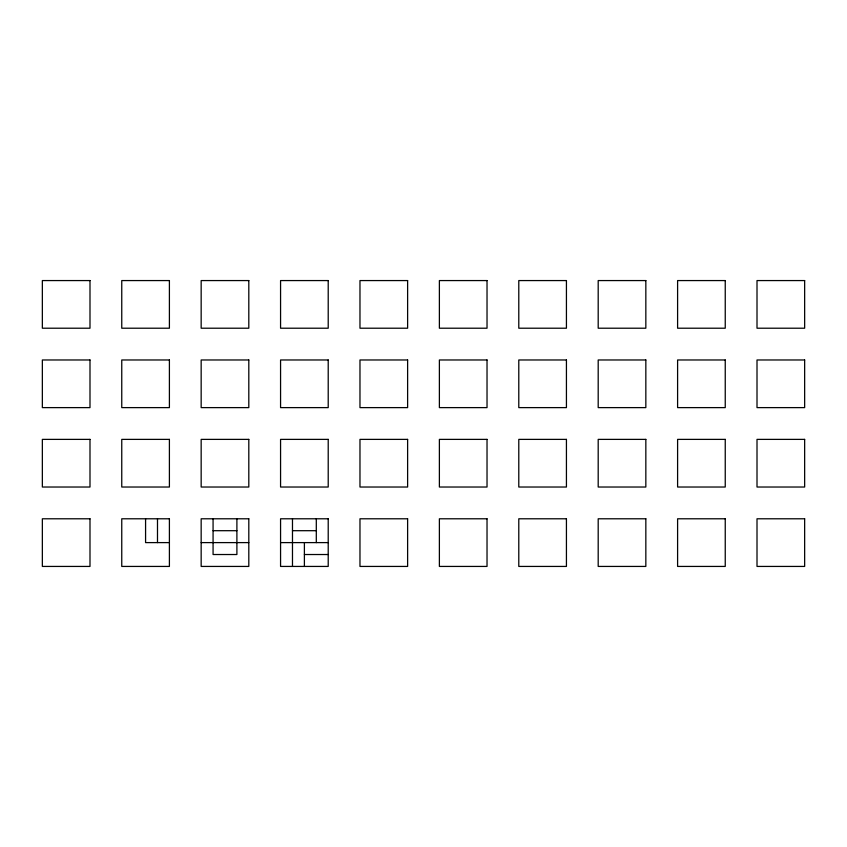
<?xml version="1.0" encoding="UTF-8"?>
<svg xmlns="http://www.w3.org/2000/svg" width="847" height="847" viewBox="0 0 847 847"><rect width="100%" height="100%" fill="white"/><g stroke="black" fill="none" stroke-linecap="round" stroke-linejoin="round"><path stroke-width="1.27" d="M213.073 530.698L236.895 530.698M292.48 530.698L316.302 530.698M169.4 542.609L145.578 542.609L145.578 518.788M201.163 542.609L248.806 542.609M280.569 542.609L328.213 542.609M304.391 554.52L328.213 554.52M316.302 518.788L316.302 542.609M304.391 542.609L304.391 566.431M292.48 518.788L292.48 566.431M236.895 518.788L236.895 554.52L213.073 554.52L213.073 518.788M157.489 518.788L157.489 542.609M89.994 280.569L42.35 280.569L42.35 328.213L89.994 328.213L89.994 280.569M169.4 280.569L121.756 280.569L121.756 328.213L169.4 328.213L169.4 280.569M248.806 280.569L201.163 280.569L201.163 328.213L248.806 328.213L248.806 280.569M328.213 280.569L280.569 280.569L280.569 328.213L328.213 328.213L328.213 280.569M407.619 280.569L359.975 280.569L359.975 328.213L407.619 328.213L407.619 280.569M487.025 280.569L439.381 280.569L439.381 328.213L487.025 328.213L487.025 280.569M566.431 280.569L518.788 280.569L518.788 328.213L566.431 328.213L566.431 280.569M645.838 280.569L598.194 280.569L598.194 328.213L645.838 328.213L645.838 280.569M725.244 280.569L677.6 280.569L677.6 328.213L725.244 328.213L725.244 280.569M804.65 280.569L757.006 280.569L757.006 328.213L804.65 328.213L804.65 280.569M89.994 359.975L42.35 359.975L42.35 407.619L89.994 407.619L89.994 359.975M169.4 359.975L121.756 359.975L121.756 407.619L169.4 407.619L169.4 359.975M248.806 359.975L201.163 359.975L201.163 407.619L248.806 407.619L248.806 359.975M328.213 359.975L280.569 359.975L280.569 407.619L328.213 407.619L328.213 359.975M407.619 359.975L359.975 359.975L359.975 407.619L407.619 407.619L407.619 359.975M487.025 359.975L439.381 359.975L439.381 407.619L487.025 407.619L487.025 359.975M566.431 359.975L518.788 359.975L518.788 407.619L566.431 407.619L566.431 359.975M645.838 359.975L598.194 359.975L598.194 407.619L645.838 407.619L645.838 359.975M725.244 359.975L677.6 359.975L677.6 407.619L725.244 407.619L725.244 359.975M804.65 359.975L757.006 359.975L757.006 407.619L804.65 407.619L804.65 359.975M89.994 439.381L42.35 439.381L42.35 487.025L89.994 487.025L89.994 439.381M169.4 439.381L121.756 439.381L121.756 487.025L169.4 487.025L169.4 439.381M248.806 439.381L201.163 439.381L201.163 487.025L248.806 487.025L248.806 439.381M328.213 439.381L280.569 439.381L280.569 487.025L328.213 487.025L328.213 439.381M407.619 439.381L359.975 439.381L359.975 487.025L407.619 487.025L407.619 439.381M487.025 439.381L439.381 439.381L439.381 487.025L487.025 487.025L487.025 439.381M566.431 439.381L518.788 439.381L518.788 487.025L566.431 487.025L566.431 439.381M645.838 439.381L598.194 439.381L598.194 487.025L645.838 487.025L645.838 439.381M725.244 439.381L677.6 439.381L677.6 487.025L725.244 487.025L725.244 439.381M804.65 439.381L757.006 439.381L757.006 487.025L804.65 487.025L804.65 439.381M89.994 518.788L42.35 518.788L42.35 566.431L89.994 566.431L89.994 518.788M169.4 518.788L121.756 518.788L121.756 566.431L169.4 566.431L169.4 518.788M248.806 518.788L201.163 518.788L201.163 566.431L248.806 566.431L248.806 518.788M328.213 518.788L280.569 518.788L280.569 566.431L328.213 566.431L328.213 518.788M407.619 518.788L359.975 518.788L359.975 566.431L407.619 566.431L407.619 518.788M487.025 518.788L439.381 518.788L439.381 566.431L487.025 566.431L487.025 518.788M566.431 518.788L518.788 518.788L518.788 566.431L566.431 566.431L566.431 518.788M645.838 518.788L598.194 518.788L598.194 566.431L645.838 566.431L645.838 518.788M725.244 518.788L677.6 518.788L677.6 566.431L725.244 566.431L725.244 518.788M804.65 518.788L757.006 518.788L757.006 566.431L804.65 566.431L804.65 518.788"/></g></svg>
